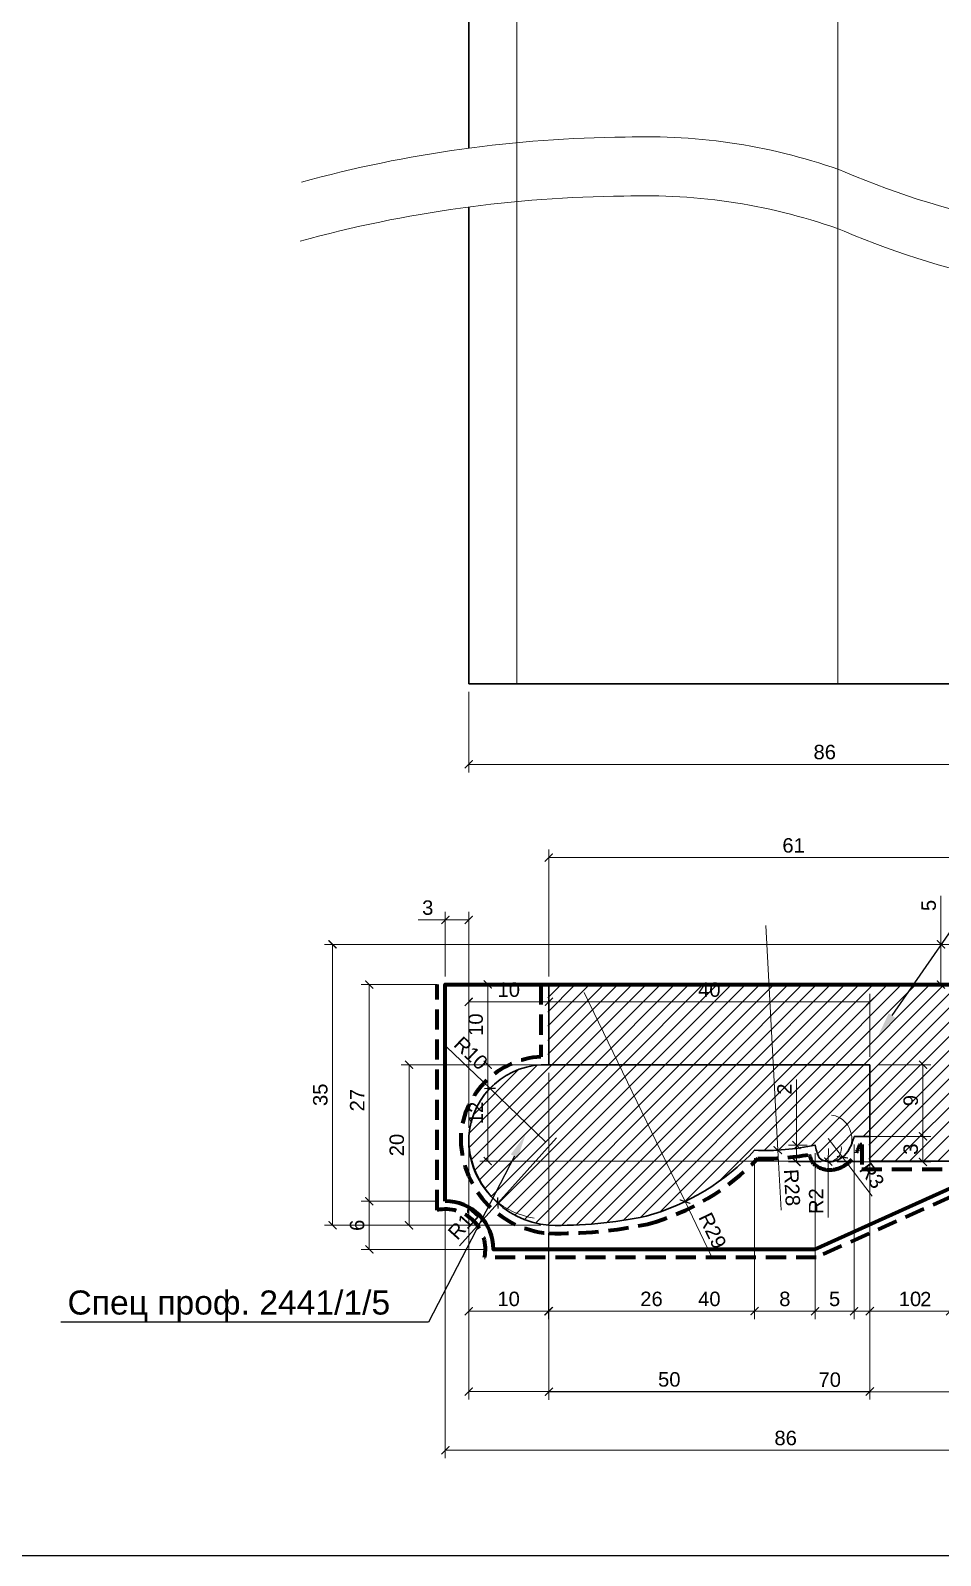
# Model space of a CAD drawing. Header units: millimetres. Extents: x 136 to 706, y -14994 to -14614.
# Drawn here: x 320.5 to 433.8, y -14994.5 to -14804.5 of the extents above; entities that cross this region are included whole.
import ezdxf
from ezdxf import colors
from ezdxf.entities.mleader import LeaderData, LeaderLine
from ezdxf.math import Vec2, Vec3

# ---------------------------------------------------------------- set-up
doc = ezdxf.new("R2010")
doc.units = ezdxf.units.MM
doc.linetypes.add('HIDDEN', pattern=[0.375, 0.25, -0.125])
doc.layers.add('Dimension', color=7, linetype='Continuous')
doc.layers.add('plint block', color=250, linetype='Continuous')
doc.layers.add('Outside panel', color=7, linetype='Continuous', lineweight=18, true_color=0x7f5e57)
for name, color, linetype, lineweight in [('линия 15', 7, 'Continuous', 15), ('линия 50', 1, 'Continuous', 100), ('тонкие_Ном._пера__21', 7, 'Continuous', 5)]:
    doc.layers.add(name, color=color, linetype=linetype, lineweight=lineweight)
doc.styles.get("Standard").update_dxf_attribs({"font": 'arial.ttf'})
doc.dimstyles.new('M_1', dxfattribs={"dimtxt": 1.8, "dimasz": 1, "dimexe": 1, "dimexo": 1, "dimgap": 0.6, "dimtad": 1, "dimdec": 0, "dimdsep": 46, "dimtxsty": 'Standard', "dimblk": 'ARCHTICK', "dimcen": -5, "dimclrd": 7, "dimclre": 7, "dimclrt": 7, "dimadec": 0, "dimazin": 0, "dimtfac": 1, "dimtdec": 0, "dimtmove": 0, "dimatfit": 3, "dimfxl": 1, "dimtolj": 1, "dimtzin": 0, "dimlwd": 5, "dimlwe": 5, "dimarcsym": 0})
pattern_1 = [(45, (-313337.8955, 81185.9611), (-0.8838834765, 0.8838834765), [])]

# ---------------------------------------------------------------- blocks, each defined once
blk = doc.blocks.new('_ArchTick')
at = {"color": 0, "linetype": 'ByBlock', "const_width": 0.15}
blk.add_lwpolyline([(-0.5, -0.5), (0.5, 0.5)], dxfattribs=at)
blk = doc.blocks.new('*D47')
at = {"layer": 'Defpoints', "color": 0, "ltscale": 1000, "transparency": 16777216}
for p in [(372.14, -14915.31), (372.14, -14923.36), (375.06, -14942.21)]:
    blk.add_point(p, dxfattribs=at)
at = {"layer": 'линия 15', "color": 7, "lineweight": 5, "ltscale": 1000, "transparency": 16777216}
for p, q in [((372.14, -14922.36), (372.14, -14914.31)), ((375.06, -14941.21), (375.06, -14914.31)), ((372.14, -14915.31), (368.76, -14915.31)), ((375.06, -14915.31), (372.14, -14915.31))]:
    blk.add_line(p, q, dxfattribs=at)
at = {"layer": 'линия 15', "color": 7, "lineweight": 5, "ltscale": 1000, "transparency": 16777216, "rotation": 180}
blk.add_blockref('_ArchTick', (372.14, -14915.31), dxfattribs=at)
at = {"layer": 'линия 15', "color": 7, "lineweight": 5, "ltscale": 1000, "transparency": 16777216}
blk.add_blockref('_ArchTick', (375.06, -14915.31), dxfattribs=at)
at = {"layer": 'линия 15', "color": 7, "ltscale": 1000, "transparency": 16777216, "insert": (369.95, -14913.79), "char_height": 1.8, "attachment_point": 5}
blk.add_mtext('\\A1;3', dxfattribs=at)
blk = doc.blocks.new('*D44')
at = {"layer": 'Defpoints', "color": 0, "ltscale": 1000, "transparency": 16777216}
for p in [(458.14, -14938.36), (372.14, -14950.36), (458.14, -14981.39)]:
    blk.add_point(p, dxfattribs=at)
at = {"layer": 'линия 15', "color": 7, "lineweight": 5, "ltscale": 1000, "transparency": 16777216}
for p, q in [((458.14, -14939.36), (458.14, -14982.39)), ((372.14, -14951.36), (372.14, -14982.39)), ((372.14, -14981.39), (458.14, -14981.39))]:
    blk.add_line(p, q, dxfattribs=at)
at = {"layer": 'линия 15', "color": 7, "lineweight": 5, "ltscale": 1000, "transparency": 16777216, "rotation": 180}
blk.add_blockref('_ArchTick', (372.14, -14981.39), dxfattribs=at)
at = {"layer": 'линия 15', "color": 7, "lineweight": 5, "ltscale": 1000, "transparency": 16777216}
blk.add_blockref('_ArchTick', (458.14, -14981.39), dxfattribs=at)
at = {"layer": 'линия 15', "color": 7, "ltscale": 1000, "transparency": 16777216, "insert": (414.55, -14979.87), "char_height": 1.8, "attachment_point": 5}
blk.add_mtext('\\A1;86', dxfattribs=at)
blk = doc.blocks.new('*D43')
at = {"layer": 'Defpoints', "color": 0, "ltscale": 1000, "transparency": 16777216}
for p in [(375.06, -14885.89), (461.06, -14885.89), (461.06, -14895.93)]:
    blk.add_point(p, dxfattribs=at)
at = {"layer": 'линия 15', "color": 7, "lineweight": 5, "ltscale": 1000, "transparency": 16777216}
for p, q in [((375.06, -14886.89), (375.06, -14896.93)), ((461.06, -14886.89), (461.06, -14896.93)), ((375.06, -14895.93), (461.06, -14895.93))]:
    blk.add_line(p, q, dxfattribs=at)
at = {"layer": 'линия 15', "color": 7, "lineweight": 5, "ltscale": 1000, "transparency": 16777216, "rotation": 180}
blk.add_blockref('_ArchTick', (375.06, -14895.93), dxfattribs=at)
at = {"layer": 'линия 15', "color": 7, "lineweight": 5, "ltscale": 1000, "transparency": 16777216}
blk.add_blockref('_ArchTick', (461.06, -14895.93), dxfattribs=at)
at = {"layer": 'линия 15', "color": 7, "ltscale": 1000, "transparency": 16777216, "insert": (419.42, -14894.41), "char_height": 1.8, "attachment_point": 5}
blk.add_mtext('\\A1;86', dxfattribs=at)
blk = doc.blocks.new('*D42')
at = {"layer": 'Defpoints', "color": 0, "ltscale": 1000, "transparency": 16777216}
for p in [(372.14, -14950.36), (362.67, -14956.36), (378.14, -14956.36)]:
    blk.add_point(p, dxfattribs=at)
at = {"layer": 'линия 15', "color": 7, "lineweight": 5, "ltscale": 1000, "transparency": 16777216}
for p, q in [((371.14, -14950.36), (361.67, -14950.36)), ((362.67, -14950.36), (362.67, -14956.36)), ((377.14, -14956.36), (361.67, -14956.36))]:
    blk.add_line(p, q, dxfattribs=at)
for p, rotation in [((362.67, -14950.36), 90), ((362.67, -14956.36), 270)]:
    blk.add_blockref('_ArchTick', p, dxfattribs=dict(at, rotation=rotation))
at = {"layer": 'линия 15', "color": 7, "ltscale": 1000, "transparency": 16777216, "insert": (361.15, -14953.36), "char_height": 1.8, "attachment_point": 5, "rotation": 90}
blk.add_mtext('\\A1;6', dxfattribs=at)
blk = doc.blocks.new('*D41')
at = {"layer": 'Defpoints', "color": 0, "ltscale": 1000, "transparency": 16777216}
for p in [(372.14, -14923.36), (362.67, -14950.36), (372.14, -14950.36)]:
    blk.add_point(p, dxfattribs=at)
at = {"layer": 'линия 15', "color": 7, "lineweight": 5, "ltscale": 1000, "transparency": 16777216}
for p, q in [((371.14, -14923.36), (361.67, -14923.36)), ((362.67, -14923.36), (362.67, -14950.36)), ((371.14, -14950.36), (361.67, -14950.36))]:
    blk.add_line(p, q, dxfattribs=at)
for p, rotation in [((362.67, -14923.36), 90), ((362.67, -14950.36), 270)]:
    blk.add_blockref('_ArchTick', p, dxfattribs=dict(at, rotation=rotation))
at = {"layer": 'линия 15', "color": 7, "ltscale": 1000, "transparency": 16777216, "insert": (361.16, -14937.77), "char_height": 1.8, "attachment_point": 5, "rotation": 90}
blk.add_mtext('\\A1;27', dxfattribs=at)
blk = doc.blocks.new('*D40')
at = {"layer": 'Defpoints', "color": 0, "ltscale": 1000, "transparency": 16777216}
for p in [(358.09, -14918.36), (446.04, -14918.36), (385.05, -14953.36)]:
    blk.add_point(p, dxfattribs=at)
at = {"layer": 'линия 15', "color": 7, "lineweight": 5, "ltscale": 1000, "transparency": 16777216}
for p, q in [((445.04, -14918.36), (357.09, -14918.36)), ((358.09, -14953.36), (358.09, -14918.36)), ((384.05, -14953.36), (357.09, -14953.36))]:
    blk.add_line(p, q, dxfattribs=at)
for p, rotation in [((358.09, -14918.36), 90), ((358.09, -14953.36), 270)]:
    blk.add_blockref('_ArchTick', p, dxfattribs=dict(at, rotation=rotation))
at = {"layer": 'линия 15', "color": 7, "ltscale": 1000, "transparency": 16777216, "insert": (356.57, -14937.1), "char_height": 1.8, "attachment_point": 5, "rotation": 90}
blk.add_mtext('\\A1;35', dxfattribs=at)
blk = doc.blocks.new('6н6неееее')
at = {"layer": 'Dimension', "color": 7, "lineweight": 30}
blk.add_line((98848.01, 24230.04), (98848.01, 24238.96), dxfattribs=at)
for points in [[(98808.01, 24248.96), (98869.01, 24248.96), (98869.01, 24253.96), (98878.01, 24253.96), (98878.01, 24240.96), (98876.01, 24240.96, 0.414214), (98872.01, 24236.96), (98868.01, 24236.96), (98868.01, 24232.96), (98864.01, 24232.96, 0.414214), (98858.01, 24226.96), (98848.01, 24226.96), (98848.01, 24230.04)], [(98808.01, 24248.96), (98808.01, 24238.96, 0.403736), (98798.03, 24230.12, 0.395515), (98808.02, 24218.96, 0.056734), (98820.12, 24220.09, 0.139522), (98833.65, 24228.32, 0.06776), (98841.19, 24228.96, 0.058766), (98841.68, 24227.38, 0.138221), (98842.45, 24226.95, 0.140605), (98843.42, 24226.91, 0.227709), (98845.44, 24228.45, 0.054807), (98846.06, 24230.04, 0.054807)]]:
    blk.add_lwpolyline(points, format="xyb", dxfattribs=at)
for points in [[(98808.01, 24238.96), (98848.01, 24238.96)], [(98846.05, 24230.04), (98848.01, 24230.04)]]:
    blk.add_lwpolyline(points, dxfattribs=at)
blk = doc.blocks.new('профиль_с_камнем')
at = {"color": 7}
blk.add_lwpolyline([(96863.64, 24221.96), (96863.64, 24248.96), (96949.64, 24248.96), (96949.64, 24233.96), (96909.64, 24215.96), (96869.64, 24215.96, 0.414214), (96863.64, 24221.96)], format="xyb", close=True, dxfattribs=at)
blk.add_lwpolyline([(96863.64, 24221.96), (96863.64, 24248.96), (96949.64, 24248.96), (96949.64, 24233.96), (96909.64, 24215.96), (96869.64, 24215.96, 0.414214), (96863.64, 24221.96)], format="xyb", close=True, dxfattribs=at)
at = {"color": 5, "lineweight": 30}
blk.add_blockref('6н6неееее', (-1931.47, 0), dxfattribs=at)
blk = doc.blocks.new('*D39')
at = {"layer": 'Defpoints', "color": 0, "ltscale": 1000, "transparency": 16777216}
for p in [(412.08, -14916.02), (413.57, -14944)]:
    blk.add_point(p, dxfattribs=at)
at = {"layer": 'линия 15', "color": 7, "lineweight": 5, "ltscale": 1000, "transparency": 16777216}
for p in [(412.08, -14916.02), (413.97, -14951.49)]:
    blk.add_line(p, (413.57, -14944), dxfattribs=at)
at = {"layer": 'линия 15', "color": 7, "lineweight": 5, "ltscale": 1000, "transparency": 16777216, "rotation": 93.04941830820106}
blk.add_blockref('_ArchTick', (413.57, -14944), dxfattribs=at)
at = {"layer": 'линия 15', "color": 7, "ltscale": 1000, "transparency": 16777216, "insert": (415.34, -14948.66), "char_height": 1.8, "attachment_point": 5, "rotation": 273.0494}
blk.add_mtext('\\A1;R28', dxfattribs=at)
blk = doc.blocks.new('*D38')
at = {"layer": 'Defpoints', "color": 0, "ltscale": 1000, "transparency": 16777216}
for p in [(375.06, -14942.71), (384.99, -14953.36), (375.06, -14964.06)]:
    blk.add_point(p, dxfattribs=at)
at = {"layer": 'линия 15', "color": 7, "lineweight": 5, "ltscale": 1000, "transparency": 16777216}
for p, q in [((375.06, -14943.71), (375.06, -14965.06)), ((384.99, -14954.36), (384.99, -14965.06)), ((384.99, -14964.06), (375.06, -14964.06))]:
    blk.add_line(p, q, dxfattribs=at)
at = {"layer": 'линия 15', "color": 7, "lineweight": 5, "ltscale": 1000, "transparency": 16777216, "rotation": 180}
blk.add_blockref('_ArchTick', (375.06, -14964.06), dxfattribs=at)
at = {"layer": 'линия 15', "color": 7, "lineweight": 5, "ltscale": 1000, "transparency": 16777216}
blk.add_blockref('_ArchTick', (384.99, -14964.06), dxfattribs=at)
at = {"layer": 'линия 15', "color": 7, "ltscale": 1000, "transparency": 16777216, "insert": (380.03, -14962.54), "char_height": 1.8, "attachment_point": 5}
blk.add_mtext('\\A1;10', dxfattribs=at)
blk = doc.blocks.new('*D37')
at = {"layer": 'Defpoints', "color": 0, "ltscale": 1000, "transparency": 16777216}
for p in [(410.68, -14944), (384.99, -14953.36), (384.99, -14964.06)]:
    blk.add_point(p, dxfattribs=at)
at = {"layer": 'линия 15', "color": 7, "lineweight": 5, "ltscale": 1000, "transparency": 16777216}
for p, q in [((410.68, -14945), (410.68, -14965.06)), ((384.99, -14954.36), (384.99, -14965.06)), ((410.68, -14964.06), (384.99, -14964.06))]:
    blk.add_line(p, q, dxfattribs=at)
at = {"layer": 'линия 15', "color": 7, "lineweight": 5, "ltscale": 1000, "transparency": 16777216, "rotation": 180}
blk.add_blockref('_ArchTick', (384.99, -14964.06), dxfattribs=at)
at = {"layer": 'линия 15', "color": 7, "lineweight": 5, "ltscale": 1000, "transparency": 16777216}
blk.add_blockref('_ArchTick', (410.68, -14964.06), dxfattribs=at)
at = {"layer": 'линия 15', "color": 7, "ltscale": 1000, "transparency": 16777216, "insert": (397.83, -14962.54), "char_height": 1.8, "attachment_point": 5}
blk.add_mtext('\\A1;26', dxfattribs=at)
blk = doc.blocks.new('*D36')
at = {"layer": 'Defpoints', "color": 0, "ltscale": 1000, "transparency": 16777216}
for p in [(418.21, -14943.36), (410.68, -14944), (410.68, -14964.06)]:
    blk.add_point(p, dxfattribs=at)
at = {"layer": 'линия 15', "color": 7, "lineweight": 5, "ltscale": 1000, "transparency": 16777216}
for p, q in [((410.68, -14945), (410.68, -14965.06)), ((418.21, -14944.36), (418.21, -14965.06)), ((418.21, -14964.06), (410.68, -14964.06))]:
    blk.add_line(p, q, dxfattribs=at)
at = {"layer": 'линия 15', "color": 7, "lineweight": 5, "ltscale": 1000, "transparency": 16777216, "rotation": 180}
blk.add_blockref('_ArchTick', (410.68, -14964.06), dxfattribs=at)
at = {"layer": 'линия 15', "color": 7, "lineweight": 5, "ltscale": 1000, "transparency": 16777216}
blk.add_blockref('_ArchTick', (418.21, -14964.06), dxfattribs=at)
at = {"layer": 'линия 15', "color": 7, "ltscale": 1000, "transparency": 16777216, "insert": (414.45, -14962.54), "char_height": 1.8, "attachment_point": 5}
blk.add_mtext('\\A1;8', dxfattribs=at)
blk = doc.blocks.new('*D35')
at = {"layer": 'Defpoints', "color": 0, "ltscale": 1000, "transparency": 16777216}
for p in [(418.21, -14943.36), (423.08, -14942.28), (418.21, -14964.06)]:
    blk.add_point(p, dxfattribs=at)
at = {"layer": 'линия 15', "color": 7, "lineweight": 5, "ltscale": 1000, "transparency": 16777216}
for p, q in [((423.08, -14943.28), (423.08, -14965.06)), ((418.21, -14944.36), (418.21, -14965.06)), ((423.08, -14964.06), (418.21, -14964.06))]:
    blk.add_line(p, q, dxfattribs=at)
at = {"layer": 'линия 15', "color": 7, "lineweight": 5, "ltscale": 1000, "transparency": 16777216, "rotation": 180}
blk.add_blockref('_ArchTick', (418.21, -14964.06), dxfattribs=at)
at = {"layer": 'линия 15', "color": 7, "lineweight": 5, "ltscale": 1000, "transparency": 16777216}
blk.add_blockref('_ArchTick', (423.08, -14964.06), dxfattribs=at)
at = {"layer": 'линия 15', "color": 7, "ltscale": 1000, "transparency": 16777216, "insert": (420.65, -14962.54), "char_height": 1.8, "attachment_point": 5}
blk.add_mtext('\\A1;5', dxfattribs=at)
blk = doc.blocks.new('*D34')
at = {"layer": 'Defpoints', "color": 0, "ltscale": 1000, "transparency": 16777216}
for p in [(423.08, -14942.28), (425.04, -14942.28), (423.08, -14964.06)]:
    blk.add_point(p, dxfattribs=at)
at = {"layer": 'линия 15', "color": 7, "lineweight": 5, "ltscale": 1000, "transparency": 16777216}
for p, q in [((423.08, -14943.28), (423.08, -14965.06)), ((425.04, -14943.28), (425.04, -14965.06)), ((423.08, -14964.06), (425.04, -14964.06)), ((425.04, -14964.06), (433.2, -14964.06))]:
    blk.add_line(p, q, dxfattribs=at)
at = {"layer": 'линия 15', "color": 7, "lineweight": 5, "ltscale": 1000, "transparency": 16777216, "rotation": 180}
blk.add_blockref('_ArchTick', (423.08, -14964.06), dxfattribs=at)
at = {"layer": 'линия 15', "color": 7, "lineweight": 5, "ltscale": 1000, "transparency": 16777216}
blk.add_blockref('_ArchTick', (425.04, -14964.06), dxfattribs=at)
at = {"layer": 'линия 15', "color": 7, "ltscale": 1000, "transparency": 16777216, "insert": (432.01, -14962.56), "char_height": 1.8, "attachment_point": 5}
blk.add_mtext('\\A1;2', dxfattribs=at)
blk = doc.blocks.new('*D33')
at = {"layer": 'Defpoints', "color": 0, "ltscale": 1000, "transparency": 16777216}
for p in [(418.21, -14943.36), (415.9, -14945.47), (419.96, -14945.47)]:
    blk.add_point(p, dxfattribs=at)
at = {"layer": 'линия 15', "color": 7, "lineweight": 5, "ltscale": 1000, "transparency": 16777216}
for p, q in [((415.9, -14943.36), (415.9, -14935.2)), ((417.21, -14943.36), (414.9, -14943.36)), ((415.9, -14945.47), (415.9, -14943.36)), ((418.96, -14945.47), (414.9, -14945.47))]:
    blk.add_line(p, q, dxfattribs=at)
for p, rotation in [((415.9, -14943.36), 90), ((415.9, -14945.47), 270)]:
    blk.add_blockref('_ArchTick', p, dxfattribs=dict(at, rotation=rotation))
at = {"layer": 'линия 15', "color": 7, "ltscale": 1000, "transparency": 16777216, "insert": (414.4, -14936.39), "char_height": 1.8, "attachment_point": 5, "rotation": 90}
blk.add_mtext('\\A1;2', dxfattribs=at)
blk = doc.blocks.new('*D32')
at = {"layer": 'Defpoints', "color": 0, "ltscale": 1000, "transparency": 16777216}
for p in [(423.08, -14942.28), (419.96, -14945.47), (431.66, -14945.47)]:
    blk.add_point(p, dxfattribs=at)
at = {"layer": 'линия 15', "color": 7, "lineweight": 5, "ltscale": 1000, "transparency": 16777216}
for p, q in [((424.08, -14942.28), (432.66, -14942.28)), ((431.66, -14942.28), (431.66, -14945.47)), ((420.96, -14945.47), (432.66, -14945.47))]:
    blk.add_line(p, q, dxfattribs=at)
for p, rotation in [((431.66, -14942.28), 90), ((431.66, -14945.47), 270)]:
    blk.add_blockref('_ArchTick', p, dxfattribs=dict(at, rotation=rotation))
at = {"layer": 'линия 15', "color": 7, "ltscale": 1000, "transparency": 16777216, "insert": (430.14, -14943.87), "char_height": 1.8, "attachment_point": 5, "rotation": 90}
blk.add_mtext('\\A1;3', dxfattribs=at)
blk = doc.blocks.new('*D31')
at = {"layer": 'Defpoints', "color": 0, "ltscale": 1000, "transparency": 16777216}
for p in [(425.04, -14933.36), (425.04, -14942.28), (431.66, -14942.28)]:
    blk.add_point(p, dxfattribs=at)
at = {"layer": 'линия 15', "color": 7, "lineweight": 5, "ltscale": 1000, "transparency": 16777216}
for p, q in [((426.04, -14933.36), (432.66, -14933.36)), ((431.66, -14933.36), (431.66, -14942.28)), ((426.04, -14942.28), (432.66, -14942.28))]:
    blk.add_line(p, q, dxfattribs=at)
for p, rotation in [((431.66, -14933.36), 90), ((431.66, -14942.28), 270)]:
    blk.add_blockref('_ArchTick', p, dxfattribs=dict(at, rotation=rotation))
at = {"layer": 'линия 15', "color": 7, "ltscale": 1000, "transparency": 16777216, "insert": (430.14, -14937.82), "char_height": 1.8, "attachment_point": 5, "rotation": 90}
blk.add_mtext('\\A1;9', dxfattribs=at)
blk = doc.blocks.new('*D30')
at = {"layer": 'Defpoints', "color": 0, "ltscale": 1000, "transparency": 16777216}
for p in [(377.71, -14936.31), (384.63, -14942.96)]:
    blk.add_point(p, dxfattribs=at)
at = {"layer": 'линия 15', "color": 7, "lineweight": 5, "ltscale": 1000, "transparency": 16777216}
for p in [(372.3, -14931.12), (384.63, -14942.96)]:
    blk.add_line(p, (377.71, -14936.31), dxfattribs=at)
blk.add_arc((384.63, -14942.96), 9.6, 130.2049, 261.6065, dxfattribs=at)
at = {"layer": 'линия 15', "color": 7, "lineweight": 5, "ltscale": 1000, "transparency": 16777216, "rotation": 316.1718782769974}
blk.add_blockref('_ArchTick', (377.71, -14936.31), dxfattribs=at)
at = {"layer": 'линия 15', "color": 7, "ltscale": 1000, "transparency": 16777216, "insert": (375.33, -14931.92), "char_height": 1.8, "attachment_point": 5, "rotation": 316.1719}
blk.add_mtext('\\A1;R10', dxfattribs=at)
blk = doc.blocks.new('*D29')
at = {"layer": 'Defpoints', "color": 0, "ltscale": 1000, "transparency": 16777216}
for p in [(419.85, -14942.54), (421.63, -14944.88)]:
    blk.add_point(p, dxfattribs=at)
at = {"layer": 'линия 15', "color": 7, "lineweight": 5, "ltscale": 1000, "transparency": 16777216}
for p in [(419.85, -14942.54), (425.34, -14949.72)]:
    blk.add_line(p, (421.63, -14944.88), dxfattribs=at)
blk.add_arc((419.85, -14942.54), 2.94, 287.907, 82.227, dxfattribs=at)
at = {"layer": 'линия 15', "color": 7, "lineweight": 5, "ltscale": 1000, "transparency": 16777216, "rotation": 127.3901384494255}
blk.add_blockref('_ArchTick', (421.63, -14944.88), dxfattribs=at)
at = {"layer": 'линия 15', "color": 7, "ltscale": 1000, "transparency": 16777216, "insert": (425.3, -14947.17), "char_height": 1.8, "attachment_point": 5, "rotation": 307.3901}
blk.add_mtext('\\A1;R3', dxfattribs=at)
blk = doc.blocks.new('*D28')
at = {"layer": 'Defpoints', "color": 0, "ltscale": 1000, "transparency": 16777216}
for p in [(419.87, -14943.8), (419.86, -14945.43)]:
    blk.add_point(p, dxfattribs=at)
at = {"layer": 'линия 15', "color": 7, "lineweight": 5, "ltscale": 1000, "transparency": 16777216}
for p in [(419.87, -14943.8), (419.85, -14952.4)]:
    blk.add_line(p, (419.86, -14945.43), dxfattribs=at)
blk.add_arc((419.87, -14943.8), 1.63, 234.727, 9.4658, dxfattribs=at)
at = {"layer": 'линия 15', "color": 7, "lineweight": 5, "ltscale": 1000, "transparency": 16777216, "rotation": 89.90585482566755}
blk.add_blockref('_ArchTick', (419.86, -14945.43), dxfattribs=at)
at = {"layer": 'линия 15', "color": 7, "ltscale": 1000, "transparency": 16777216, "insert": (418.35, -14950.35), "char_height": 1.8, "attachment_point": 5, "rotation": 89.9059}
blk.add_mtext('\\A1;R2', dxfattribs=at)
blk = doc.blocks.new('*D27')
at = {"layer": 'Defpoints', "color": 0, "ltscale": 1000, "transparency": 16777216}
for p in [(386, -14942.46), (378.69, -14950.6)]:
    blk.add_point(p, dxfattribs=at)
at = {"layer": 'линия 15', "color": 7, "lineweight": 5, "ltscale": 1000, "transparency": 16777216}
for p in [(386, -14942.46), (373.9, -14955.92)]:
    blk.add_line(p, (378.69, -14950.6), dxfattribs=at)
at = {"layer": 'линия 15', "color": 7, "lineweight": 5, "ltscale": 1000, "transparency": 16777216, "rotation": 48.04727636008015}
blk.add_blockref('_ArchTick', (378.69, -14950.6), dxfattribs=at)
at = {"layer": 'линия 15', "color": 7, "ltscale": 1000, "transparency": 16777216, "insert": (374.51, -14953), "char_height": 1.8, "attachment_point": 5, "rotation": 48.0473}
blk.add_mtext('\\A1;R11', dxfattribs=at)
blk = doc.blocks.new('*D26')
at = {"layer": 'Defpoints', "color": 0, "ltscale": 1000, "transparency": 16777216}
for p in [(389.45, -14924.34), (402.01, -14950.41)]:
    blk.add_point(p, dxfattribs=at)
at = {"layer": 'линия 15', "color": 7, "lineweight": 5, "ltscale": 1000, "transparency": 16777216}
for p in [(389.45, -14924.34), (405.27, -14957.17)]:
    blk.add_line(p, (402.01, -14950.41), dxfattribs=at)
at = {"layer": 'линия 15', "color": 7, "lineweight": 5, "ltscale": 1000, "transparency": 16777216, "rotation": 115.7207638906611}
blk.add_blockref('_ArchTick', (402.01, -14950.41), dxfattribs=at)
at = {"layer": 'линия 15', "color": 7, "ltscale": 1000, "transparency": 16777216, "insert": (405.44, -14954.03), "char_height": 1.8, "attachment_point": 5, "rotation": 295.7208}
blk.add_mtext('\\A1;R29', dxfattribs=at)
blk = doc.blocks.new('*D23')
at = {"layer": 'Defpoints', "color": 0, "ltscale": 1000, "transparency": 16777216}
for p in [(385.04, -14933.36), (367.62, -14953.36), (384.99, -14953.36)]:
    blk.add_point(p, dxfattribs=at)
at = {"layer": 'линия 15', "color": 7, "lineweight": 5, "ltscale": 1000, "transparency": 16777216}
for p, q in [((384.04, -14933.36), (366.62, -14933.36)), ((367.62, -14933.36), (367.62, -14953.36)), ((383.99, -14953.36), (366.62, -14953.36))]:
    blk.add_line(p, q, dxfattribs=at)
for p, rotation in [((367.62, -14933.36), 90), ((367.62, -14953.36), 270)]:
    blk.add_blockref('_ArchTick', p, dxfattribs=dict(at, rotation=rotation))
at = {"layer": 'линия 15', "color": 7, "ltscale": 1000, "transparency": 16777216, "insert": (366.1, -14943.36), "char_height": 1.8, "attachment_point": 5, "rotation": 90}
blk.add_mtext('\\A1;20', dxfattribs=at)
blk = doc.blocks.new('*D10')
at = {"layer": 'Defpoints', "color": 0, "ltscale": 1000, "transparency": 16777216}
for p in [(385.04, -14933.36), (425.04, -14933.36), (425.04, -14964.06)]:
    blk.add_point(p, dxfattribs=at)
at = {"layer": 'линия 15', "color": 7, "lineweight": 5, "ltscale": 1000, "transparency": 16777216}
for p, q in [((385.04, -14934.36), (385.04, -14965.06)), ((425.04, -14934.36), (425.04, -14965.06)), ((385.04, -14964.06), (425.04, -14964.06))]:
    blk.add_line(p, q, dxfattribs=at)
at = {"layer": 'линия 15', "color": 7, "lineweight": 5, "ltscale": 1000, "transparency": 16777216, "rotation": 180}
blk.add_blockref('_ArchTick', (385.04, -14964.06), dxfattribs=at)
at = {"layer": 'линия 15', "color": 7, "lineweight": 5, "ltscale": 1000, "transparency": 16777216}
blk.add_blockref('_ArchTick', (425.04, -14964.06), dxfattribs=at)
at = {"layer": 'линия 15', "color": 7, "ltscale": 1000, "transparency": 16777216, "insert": (405.04, -14962.54), "char_height": 1.8, "attachment_point": 5}
blk.add_mtext('\\A1;40', dxfattribs=at)
blk = doc.blocks.new('*D7')
at = {"layer": 'Defpoints', "color": 0, "ltscale": 1000, "transparency": 16777216}
for p in [(446.04, -14918.36), (433.9, -14923.36), (446.04, -14923.36)]:
    blk.add_point(p, dxfattribs=at)
at = {"layer": 'линия 15', "color": 7, "lineweight": 5, "ltscale": 1000, "transparency": 16777216}
for p, q in [((433.9, -14918.36), (433.9, -14912.31)), ((445.04, -14918.36), (432.9, -14918.36)), ((433.9, -14923.36), (433.9, -14918.36)), ((445.04, -14923.36), (432.9, -14923.36))]:
    blk.add_line(p, q, dxfattribs=at)
for p, rotation in [((433.9, -14918.36), 90), ((433.9, -14923.36), 270)]:
    blk.add_blockref('_ArchTick', p, dxfattribs=dict(at, rotation=rotation))
at = {"layer": 'линия 15', "color": 7, "ltscale": 1000, "transparency": 16777216, "insert": (432.38, -14913.51), "char_height": 1.8, "attachment_point": 5, "rotation": 90}
blk.add_mtext('\\A1;5', dxfattribs=at)
blk = doc.blocks.new('*D5')
at = {"layer": 'Defpoints', "color": 0, "ltscale": 1000, "transparency": 16777216}
for p in [(425.04, -14945.36), (435.04, -14945.36), (435.04, -14964.06)]:
    blk.add_point(p, dxfattribs=at)
at = {"layer": 'линия 15', "color": 7, "lineweight": 5, "ltscale": 1000, "transparency": 16777216}
for p, q in [((425.04, -14946.36), (425.04, -14965.06)), ((435.04, -14946.36), (435.04, -14965.06)), ((425.04, -14964.06), (435.04, -14964.06))]:
    blk.add_line(p, q, dxfattribs=at)
at = {"layer": 'линия 15', "color": 7, "lineweight": 5, "ltscale": 1000, "transparency": 16777216, "rotation": 180}
blk.add_blockref('_ArchTick', (425.04, -14964.06), dxfattribs=at)
at = {"layer": 'линия 15', "color": 7, "lineweight": 5, "ltscale": 1000, "transparency": 16777216}
blk.add_blockref('_ArchTick', (435.04, -14964.06), dxfattribs=at)
at = {"layer": 'линия 15', "color": 7, "ltscale": 1000, "transparency": 16777216, "insert": (430.04, -14962.54), "char_height": 1.8, "attachment_point": 5}
blk.add_mtext('\\A1;10', dxfattribs=at)

msp = doc.modelspace()

# ---------------------------------------------------------------- hatches: boundary and pattern name
at = {"layer": 'Outside panel', "ltscale": 1000}
h = msp.add_hatch(dxfattribs=at)
h.set_pattern_fill('ANSI31', color=256, scale=10)
h.set_pattern_definition(pattern_1)
h.paths.add_polyline_path([(454.91, -14918.36), (445.91, -14918.36), (445.91, -14923.36), (384.91, -14923.36), (384.91, -14933.36), (424.91, -14933.36), (424.91, -14942.28), (424.91, -14945.36), (434.91, -14945.36, -0.414214), (440.91, -14939.36), (444.91, -14939.36), (444.91, -14935.36), (448.91, -14935.36, -0.414214), (452.91, -14931.36), (454.91, -14931.36)])
h = msp.add_hatch(dxfattribs=at)
h.set_pattern_fill('ANSI31', color=256, scale=10)
h.set_pattern_definition(pattern_1)
h.paths.add_polyline_path([(425.04, -14933.36), (385.04, -14933.36, 0.403736), (375.06, -14942.21, 0.395515), (385.05, -14953.36, 0.056734), (397.15, -14952.23, 0.139522), (410.68, -14944, 0.06776), (418.21, -14943.36, 0.211086), (418.71, -14944.94, 0.138221), (419.48, -14945.38, 0.140605), (420.44, -14945.42, 0.222223), (422.44, -14943.93, 0.056782), (423.08, -14942.28), (425.04, -14942.28)])

# ---------------------------------------------------------------- linework, layer by layer
at = {"color": 6, "ltscale": 1000}
msp.add_lwpolyline([(136.37, -14994.5), (706.37, -14994.5), (706.37, -14614.5), (136.37, -14614.5)], close=True, dxfattribs=at)
at = {"color": 7, "lineweight": 30}
for points in [[(375.06, -14819.15), (375.06, -14781.76), (378.06, -14781.76), (378.06, -14628.47)], [(375.06, -14819.15), (375.06, -14781.76), (461.06, -14781.76), (461.06, -14829.27)], [(375.06, -14885.89), (375.06, -14826.48)], [(375.06, -14885.89), (375.06, -14826.48)], [(461.06, -14885.89), (375.06, -14885.89)]]:
    msp.add_lwpolyline(points, dxfattribs=at)
at = {"color": 7}
msp.add_lwpolyline([(372.14, -14950.36), (372.14, -14923.36), (458.14, -14923.36), (458.14, -14938.36), (418.14, -14956.36), (378.14, -14956.36, 0.414214), (372.14, -14950.36)], format="xyb", close=True, dxfattribs=at)
at = {"layer": 'plint block', "color": 7, "lineweight": 15}
for points in [[(381.06, -14885.89), (381.06, -14781.76)], [(421.06, -14885.89), (421.06, -14781.76)], [(461.06, -14885.89), (375.06, -14885.89)]]:
    msp.add_lwpolyline(points, dxfattribs=at)
at = {"layer": 'линия 15', "color": 7, "ltscale": 1000}
msp.add_lwpolyline([(425.04, -14942.28), (425.04, -14933.36), (385.04, -14933.36), (385.04, -14923.36), (446.04, -14923.36), (446.04, -14918.36), (455.04, -14918.36), (455.04, -14931.36), (453.04, -14931.36, 0.414214), (449.04, -14935.36), (445.04, -14935.36), (445.04, -14939.36), (441.04, -14939.36, 0.414214), (435.04, -14945.36), (425.04, -14945.36)], format="xyb", close=True, dxfattribs=at)
at = {"layer": 'линия 50', "color": 1, "linetype": 'HIDDEN', "ltscale": 10, "true_color": 0xff0909}
for points in [[(384.04, -14923.36), (384.04, -14932.37, 0.37616), (374.06, -14942.16, 0.39701), (385, -14954.36, 0.057028), (397.38, -14953.2, 0.135831), (411.09, -14945.02, 0.055345), (417.48, -14944.53, 0.032258), (417.86, -14945.5, 0.153407), (419.2, -14946.34, 0.13538), (420.66, -14946.39, 0.22634), (423.36, -14944.33, 0.032537), (423.82, -14943.28), (424.04, -14943.28), (424.04, -14946.36), (436.14, -14946.36, -0.474498), (441.04, -14940.36), (446.04, -14940.36), (446.04, -14936.36), (450.21, -14936.36, -0.517638), (453.04, -14932.36), (456.04, -14932.36), (456.04, -14917.36), (446.04, -14917.36)], [(455.18, -14922.36), (459.14, -14922.36), (459.14, -14939.01), (418.35, -14957.36), (377.04, -14957.36, 0.537735), (371.14, -14951.46), (371.14, -14923.36)]]:
    msp.add_lwpolyline(points, format="xyb", dxfattribs=at)
at = {"layer": 'линия 50', "color": 7}
msp.add_lwpolyline([(372.14, -14950.36), (372.14, -14923.36), (458.14, -14923.36), (458.14, -14938.36), (418.14, -14956.36), (378.14, -14956.36, 0.414214), (372.14, -14950.36)], format="xyb", close=True, dxfattribs=at)
at = {"layer": 'тонкие_Ном._пера__21', "linetype": 'Continuous', "lineweight": 15, "flags": 128}
for points in [[(354.21, -14823.4, -0.06536), (394.54, -14817.78, -0.097763), (421.98, -14822.13, 0.058883), (443.19, -14828.51, 0.071812), (464.33, -14828.94, 0.014802), (492.7, -14823.86)], [(354.05, -14830.75, -0.06536), (394.38, -14825.13, -0.097763), (421.82, -14829.48, 0.058883), (443.03, -14835.85, 0.071812), (464.18, -14836.28, 0.014802), (492.54, -14831.21)]]:
    msp.add_lwpolyline(points, format="xyb", dxfattribs=at)

# ---------------------------------------------------------------- block references
at = {"color": 5, "lineweight": 30}
msp.add_blockref('6н6неееее', (-98422.97, -39172.32), dxfattribs=at)
at = {"layer": 'линия 15', "color": 7, "ltscale": 1000}
msp.add_blockref('профиль_с_камнем', (-96491.5, -39172.32), dxfattribs=at)

# ---------------------------------------------------------------- dimensions: what is measured, and where the dimension line sits
for base, p1, p2, picture, middle in [((461.06, -14895.93), (375.06, -14885.89), (461.06, -14885.89), '*D43', (419.42, -14895.93)), ((372.14, -14915.31), (375.06, -14942.21), (372.14, -14923.36), '*D47', (369.95, -14915.31)), ((458.14, -14981.39), (372.14, -14950.36), (458.14, -14938.36), '*D44', (414.55, -14981.39))]:
    dim = msp.add_linear_dim(base=base, p1=p1, p2=p2, dimstyle='M_1', dxfattribs=at)
    dim.commit()
    dim.dimension.update_dxf_attribs({"geometry": picture, "text_midpoint": middle, "dimtype": 128})
for base, p1, p2 in [((446.04, -14907.54), (385.04, -14923.36), (446.04, -14923.36)), ((385.04, -14925.51), (375.06, -14942.21), (385.04, -14933.36)), ((425.04, -14925.51), (385.04, -14933.36), (425.04, -14933.36)), ((455.04, -14974.1), (385.04, -14933.36), (455.04, -14931.36)), ((425.04, -14974.07), (375.06, -14942.21), (425.04, -14945.36))]:
    msp.add_linear_dim(base=base, p1=p1, p2=p2, dimstyle='M_1', dxfattribs=at).render()
for base, p1, p2, angle, picture, middle in [((433.9, -14923.36), (446.04, -14918.36), (446.04, -14923.36), 90, '*D7', (433.9, -14913.51)), ((358.09, -14918.36), (385.05, -14953.36), (446.04, -14918.36), 90, '*D40', (358.09, -14937.1)), ((362.67, -14950.36), (372.14, -14923.36), (372.14, -14950.36), 90, '*D41', (362.67, -14937.77)), ((415.9, -14945.47), (418.21, -14943.36), (419.96, -14945.47), 270, '*D33', (415.9, -14936.39)), ((423.08, -14964.06), (425.04, -14942.28), (423.08, -14942.28), 180, '*D34', (432.01, -14964.06))]:
    dim = msp.add_linear_dim(base=base, p1=p1, p2=p2, angle=angle, dimstyle='M_1', dxfattribs=at)
    dim.commit()
    dim.dimension.update_dxf_attribs({"geometry": picture, "text_midpoint": middle, "dimtype": 128})
for center, mpoint, picture, middle in [((412.08, -14916.02), (413.57, -14944), '*D39', (415.34, -14948.66)), ((389.45, -14924.34), (402.01, -14950.41), '*D26', (405.44, -14954.03)), ((384.63, -14942.96), (377.71, -14936.31), '*D30', (375.33, -14931.92)), ((419.85, -14942.54), (421.63, -14944.88), '*D29', (425.3, -14947.17)), ((386, -14942.46), (378.69, -14950.6), '*D27', (374.51, -14953))]:
    dim = msp.add_radius_dim(center=center, mpoint=mpoint, dimstyle='M_1', dxfattribs=at)
    dim.commit()
    dim.dimension.update_dxf_attribs({"geometry": picture, "text_midpoint": middle})
for base, p1, p2 in [((377.43, -14923.36), (385.04, -14933.36), (385.04, -14923.36)), ((377.43, -14933.36), (425.04, -14945.36), (425.04, -14933.36))]:
    msp.add_linear_dim(base=base, p1=p1, p2=p2, angle=90, dimstyle='M_1', dxfattribs=at).render()
for base, p1, p2, angle, picture, middle in [((367.62, -14953.36), (385.04, -14933.36), (384.99, -14953.36), 90, '*D23', (366.1, -14943.36)), ((431.66, -14942.28), (425.04, -14933.36), (425.04, -14942.28), 270, '*D31', (430.14, -14937.82)), ((375.06, -14964.06), (384.99, -14953.36), (375.06, -14942.71), 180, '*D38', (380.03, -14962.54)), ((410.68, -14964.06), (418.21, -14943.36), (410.68, -14944), 180, '*D36', (414.45, -14962.54)), ((418.21, -14964.06), (423.08, -14942.28), (418.21, -14943.36), 180, '*D35', (420.65, -14962.54)), ((431.66, -14945.47), (423.08, -14942.28), (419.96, -14945.47), 270, '*D32', (430.14, -14943.87)), ((384.99, -14964.06), (410.68, -14944), (384.99, -14953.36), 180, '*D37', (397.83, -14962.54)), ((362.67, -14956.36), (372.14, -14950.36), (378.14, -14956.36), 90, '*D42', (361.15, -14953.36))]:
    dim = msp.add_linear_dim(base=base, p1=p1, p2=p2, angle=angle, dimstyle='M_1', dxfattribs=at)
    dim.commit()
    dim.dimension.update_dxf_attribs({"geometry": picture, "text_midpoint": middle})
for base, p1, p2, picture, middle in [((425.04, -14964.06), (385.04, -14933.36), (425.04, -14933.36), '*D10', (405.04, -14962.54)), ((435.04, -14964.06), (425.04, -14945.36), (435.04, -14945.36), '*D5', (430.04, -14962.54))]:
    dim = msp.add_linear_dim(base=base, p1=p1, p2=p2, dimstyle='M_1', dxfattribs=at)
    dim.commit()
    dim.dimension.update_dxf_attribs({"geometry": picture, "text_midpoint": middle})
dim = msp.add_radius_dim(center=(419.87, -14943.8), mpoint=(419.86, -14945.43), dimstyle='M_1', dxfattribs=at)
dim.commit()
dim.dimension.update_dxf_attribs({"geometry": '*D28', "text_midpoint": (419.86, -14950.35), "dimtype": 132})

# ---------------------------------------------------------------- leaders
at = {"color": 7, "ltscale": 1000}
ml = msp.add_multileader_mtext('Standard', dxfattribs=at)
ml.set_content('{\\C256;\\c0;Спец проф. 2441/1/6}', color=7)
ml.set_leader_properties()
ml.build(insert=Vec2(0, 0))
ml.multileader.update_dxf_attribs({"text_right_attachment_type": 6, "dogleg_length": 0.36, "arrow_head_size": 3})
ctx = ml.context
ctx.base_point, ctx.char_height, ctx.arrow_head_size, ctx.landing_gap_size, ctx.plane_origin = Vec3(451.28, -14900.14), 3, 3, 0.09, Vec3(370.26, -14920.32)
ctx.right_attachment = 6
notes = []
notes.append((ctx, [(1, (1, 1, 0), (446.6, -14900.14), (1, 0), 4.68, [(0, [(426.1, -14929.69)], 0, [])])]))
ctx.mtext.insert, ctx.mtext.flow_direction = Vec3(451.37, -14898.17), 5
ml = msp.add_multileader_mtext('Standard', dxfattribs=at)
ml.set_content('{\\C256;\\c0;Спец проф. 2441/1/5}', color=7)
ml.set_leader_properties()
ml.build(insert=Vec2(0, 0))
ml.multileader.update_dxf_attribs({"text_right_attachment_type": 6, "dogleg_length": 0.36, "arrow_head_size": 3})
ctx = ml.context
ctx.base_point, ctx.char_height, ctx.arrow_head_size, ctx.landing_gap_size, ctx.plane_origin = Vec3(325.35, -14963.51), 3, 3, 0.09, Vec3(322.53, -14987.86)
ctx.right_attachment, ctx.text_align_type = 6, 2
notes.append((ctx, [(0, (1, 1, 0), (370.04, -14965.43), (-1, 0), 4.68, [(0, [(382.12, -14942.08)], 0, [])])]))
ctx.mtext.insert, ctx.mtext.alignment, ctx.mtext.flow_direction = Vec3(365.27, -14961.48), 3, 5
for ctx, leaders in notes:
    for number, flags, end, landing, length, lines in leaders:
        leader = LeaderData()
        leader.index, (leader.has_last_leader_line, leader.has_dogleg_vector, leader.attachment_direction) = number, flags
        leader.last_leader_point, leader.dogleg_vector, leader.dogleg_length = Vec3(end), Vec3(landing), length
        for number, points, colour, breaks in lines:
            line = LeaderLine()
            line.index, line.vertices, line.color, line.breaks = number, Vec3.list(points), colors.encode_raw_color(colour), breaks
            leader.lines.append(line)
        ctx.leaders.append(leader)

doc.saveas('drawing.dxf')
